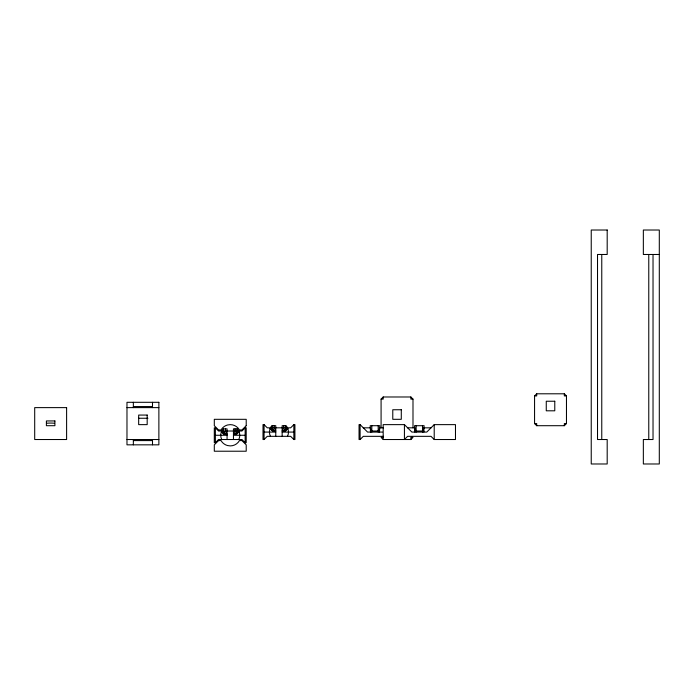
<?xml version="1.0" encoding="UTF-8"?>
<svg xmlns="http://www.w3.org/2000/svg" width="694" height="694" viewBox="0 0 694 694"><rect width="100%" height="100%" fill="white"/><g stroke="black" fill="none" stroke-linecap="round" stroke-linejoin="round"><path stroke-width="1.04" d="M379.514 432.076L379.792 425.7L370.214 425.7L370.492 432.076M423.834 432.076L424.103 425.7L414.535 425.7L414.812 432.076M227.068 439.519L227.068 428.883L223.19 428.883C220.579 431.694 219.963 436.127 221.75 439.519M238.771 439.519C240.558 436.127 239.942 431.694 237.322 428.883L233.453 428.883L233.453 439.519M275.77 436.335L275.77 425.7L271.901 425.7C269.281 428.502 268.665 432.935 270.452 436.335M287.472 436.335C289.259 432.935 288.643 428.502 286.023 425.7L282.154 425.7L282.154 436.335M378.195 431.017L379.792 427.825M422.507 431.017L424.103 427.825M234.772 434.201L237.027 431.017L237.027 428.883M283.473 431.017L285.728 427.825L285.728 425.7M235.787 434.201L238.545 430.48M284.488 431.017L287.247 427.296M236.42 434.201L238.988 431.547M285.121 431.017L287.689 428.354M215.374 442.711L218.558 439.519L241.954 439.519L245.147 442.711L246.214 442.711L246.214 427.825L245.147 427.825L241.954 431.017L218.558 431.017L215.374 427.825L214.307 427.825L214.307 442.711L215.374 442.711L215.374 427.825M239.083 431.763L236.637 434.201L233.453 434.201L235.04 431.017L235.04 428.883M264.076 439.519L267.259 436.335L290.656 436.335L293.848 439.519L294.915 439.519L294.915 424.633L293.848 424.633L290.656 427.825L267.259 427.825L264.076 424.633L263.009 424.633L263.009 439.519L264.076 439.519L264.076 424.633M287.784 428.571L285.338 431.017L282.154 431.017L283.751 427.825L283.751 425.7M381.084 427.825L381.084 399.111L383.209 396.985L410.857 396.985L412.991 399.111L412.991 427.825M382.446 432.076L367.56 432.076L360.117 424.633L359.05 424.633L359.05 439.519L360.117 439.519L363.3 436.335L383.513 436.335M410.857 439.519L412.991 437.394L410.857 437.394L410.857 439.519L383.166 439.519M404.428 424.633L404.428 439.519L407.621 436.335L431.017 436.335L434.21 439.519L455.481 439.519L455.481 424.633L434.21 424.633L426.767 432.076L411.88 432.076L404.428 424.633L383.166 424.633L383.209 439.519L381.084 437.394L383.209 437.394M534.562 395.918L536.696 393.793L564.343 393.793L566.469 395.918L566.469 423.566L564.343 425.7L536.696 425.7L534.562 423.566L534.562 395.918L536.696 395.918L536.696 393.793M659.3 254.481L643.347 254.481L643.347 230.018L659.3 230.018L659.3 463.982L643.347 463.982L643.347 439.519L653.028 439.519L653.028 254.481M566.469 395.918L564.343 395.918L564.343 393.793M381.084 399.111L383.209 399.111L383.209 396.985M412.991 399.111L410.857 399.111L410.857 396.985M133.352 406.554L152.498 406.554M126.976 407.621L158.874 407.621M138.67 418.256L147.935 418.256M534.562 423.566L536.696 423.566L536.696 425.7M566.469 423.566L564.343 423.566L564.343 425.7M363.3 427.825L370.752 427.825M379.254 427.825L383.513 427.825M407.621 427.825L415.064 427.825M423.574 427.825L431.017 427.825M370.492 431.017L379.514 431.017M414.812 431.017L423.834 431.017M264.076 432.076L275.77 432.076M282.154 432.076L293.848 432.076M215.374 435.268L227.068 435.268M233.453 435.268L245.147 435.268M126.976 439.519L158.874 439.519M133.352 440.586L152.498 440.586M270.139 428.571L272.577 431.017L275.77 431.017L274.173 427.825L274.173 425.7M221.438 431.763L223.876 434.201L227.068 434.201L225.472 431.017L225.472 428.883M270.235 428.354L272.794 431.017M221.525 431.547L224.093 434.201M273.436 431.017L270.669 427.296M224.735 434.201L221.967 430.48M274.451 431.017L272.195 427.825L272.195 425.7M225.75 434.201L223.494 431.017L223.494 428.883M414.535 427.825L416.131 431.017M370.214 427.825L371.811 431.017M648.769 254.481L648.769 439.519M601.767 254.481L601.767 439.519M434.21 424.633L434.21 439.519M422.507 425.7L422.507 432.076M416.131 425.7L416.131 432.076M378.195 425.7L378.195 432.076M371.811 425.7L371.811 432.076M360.117 424.633L360.117 439.519M293.848 424.633L293.848 439.519M245.147 427.825L245.147 442.711M152.498 402.303L152.498 407.621M152.498 439.519L152.498 444.837M133.352 402.303L133.352 407.621M133.352 439.519L133.352 444.837M46.932 423.245A7.348 1.275 0 0 1 54.375 423.245M218.558 440.586L214.307 444.837L214.307 451.221L246.214 451.221L246.214 444.837L241.954 440.586L239.465 440.586A10.636 10.636 0 0 1 230.261 445.904L227.511 445.539A10.636 10.636 0 0 1 221.048 440.586L218.558 440.586M246.214 425.7L241.954 429.95L239.465 429.95A10.636 10.636 0 0 0 230.261 424.633L227.511 424.997A10.636 10.636 0 0 0 221.048 429.95L218.558 429.95L214.307 425.7L214.307 419.315L246.214 419.315L246.214 425.7M607.189 230.018L591.236 230.018L591.236 463.982L607.189 463.982L607.189 439.519L597.517 439.519L597.517 254.481L607.189 254.481L607.189 230.018M554.775 401.236L546.265 401.236L546.265 410.805L554.775 410.805L554.775 401.236M158.874 402.303L126.976 402.303L126.976 444.837L158.874 444.837L158.874 402.303M66.607 407.621L34.7 407.621L34.7 439.519L66.607 439.519L66.607 407.621M401.288 409.746L392.778 409.746L392.778 419.315L401.288 419.315L401.288 409.746M147.18 415.064L138.67 415.064L138.67 424.633L147.18 424.633L147.18 415.064M54.904 420.946L46.394 420.946L46.394 425.7L54.904 425.7L54.904 420.946"/></g></svg>
